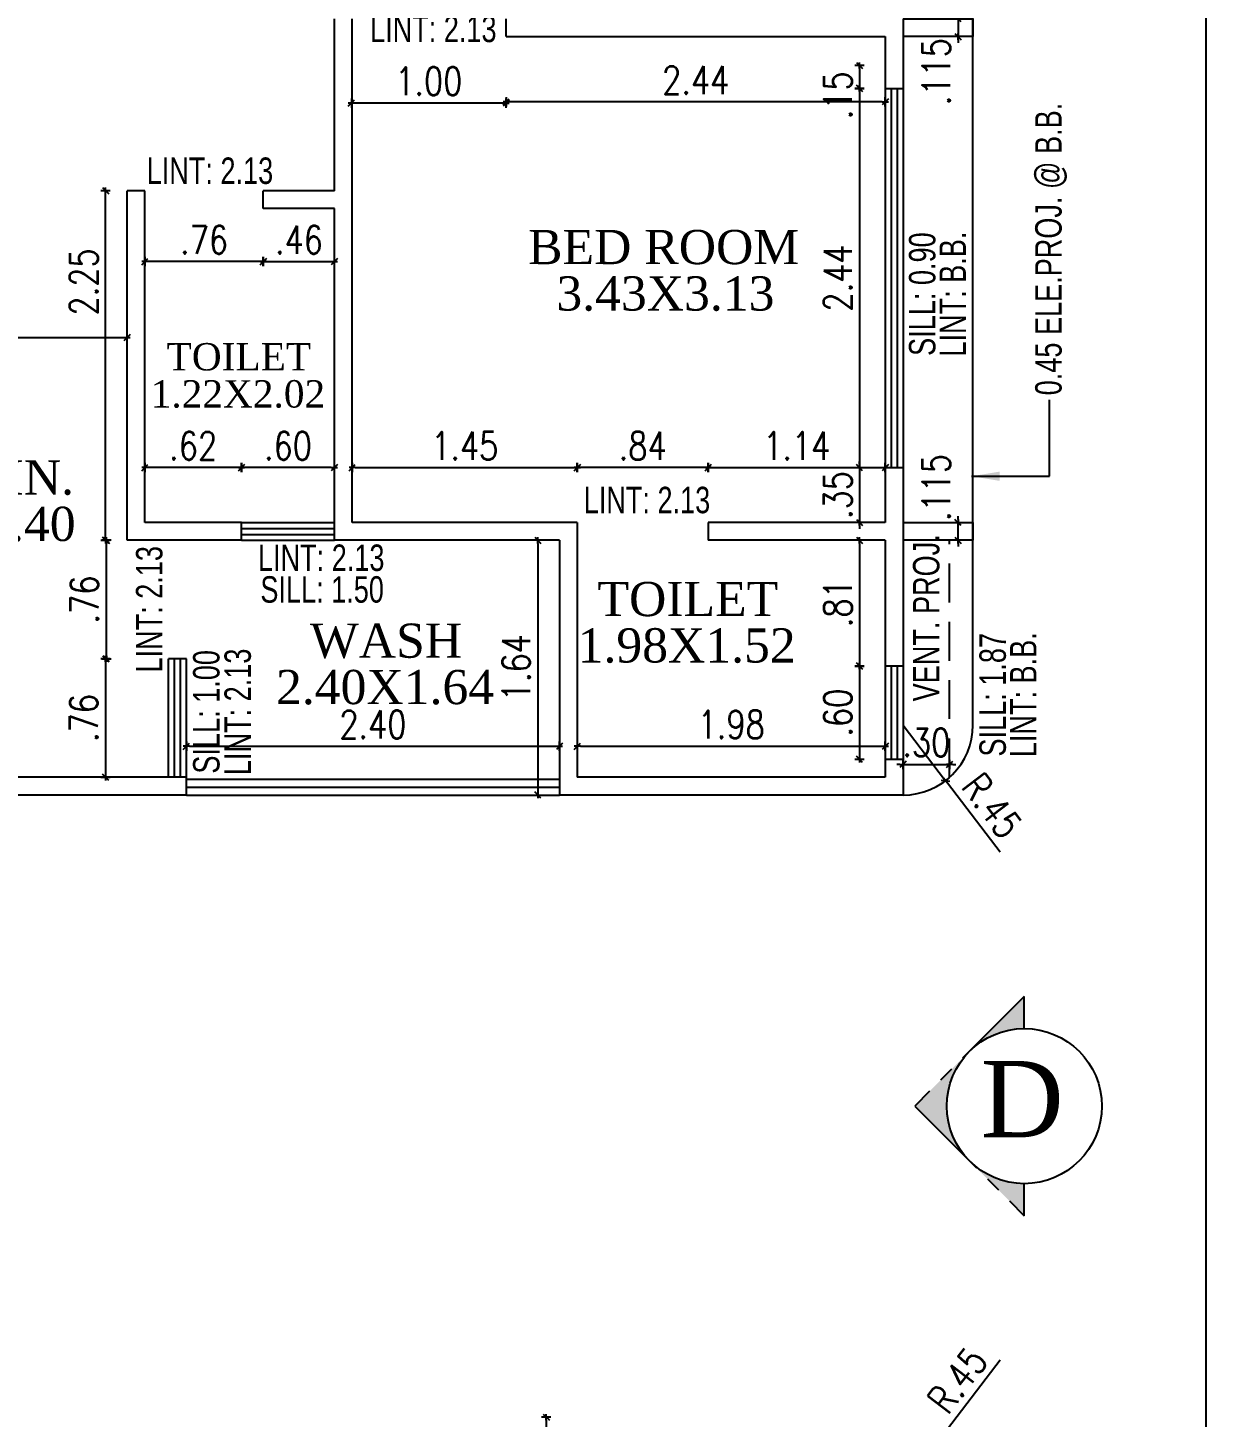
# Model space of a CAD drawing. Header units: inches. Extents: x 14235 to 14499, y 0 to 2549.
# Drawn here: x 14458.15 to 14465.73, y 2365.37 to 2374.31 of the extents above; entities that cross this region are included whole.
import ezdxf
from ezdxf.enums import TextEntityAlignment as Align

# ---------------------------------------------------------------- set-up
doc = ezdxf.new("R2010")
doc.units = ezdxf.units.IN
doc.header["$LTSCALE"] = 0.25
doc.header["$MEASUREMENT"] = 0
doc.header["$PDMODE"] = 35
for name, pattern in [('CENTER2', [1.125, 0.75, -0.125, 0.125, -0.125]), ('DASHEDX2', [1.5, 1, -0.5]), ('HIDDEN', [0.375, 0.25, -0.125])]:
    doc.linetypes.add(name, pattern=pattern)
for name, color, linetype in [('edges', 1, 'Continuous'), ('proj-internal', 1, 'DASHEDX2'), ('SECLINE', 7, 'HIDDEN'), ('steel', 251, 'Continuous'), ('text-large', 7, 'Continuous'), ('wall', 7, 'Continuous'), ('windows', 106, 'Continuous'), ('WORK TEX', 6, 'Continuous'), ('WORKING DIM', 7, 'Continuous')]:
    doc.layers.add(name, color=color, linetype=linetype)
doc.styles.add('ARIAL', font='TIMES_0.TTF')
doc.styles.add('ARL', font='swisscl_0.ttf')
doc.styles.add('romans', font='romans.shx', dxfattribs={"width": 0.8})
doc.dimstyles.new('121', dxfattribs={"dimscale": 0.1, "dimtxt": 1.8, "dimasz": 0.2, "dimexe": 0.03125, "dimexo": 0.25, "dimgap": 0.5, "dimtad": 1, "dimzin": 4, "dimdsep": 46, "dimtxsty": 'romans', "dimblk1": 'MINITICK', "dimblk2": 'MINITICK', "dimsah": 1, "dimcen": 1, "dimse1": 1, "dimse2": 1, "dimclrd": 252, "dimclre": 256, "dimclrt": 7, "dimadec": 3, "dimazin": 0, "dimtfac": 0.8, "dimtix": 1, "dimtmove": 2, "dimatfit": 3, "dimfxl": 0, "dimtolj": 1, "dimtzin": 3, "dimarcsym": 0})
doc.dimstyles.new('DFSGSG', dxfattribs={"dimtxt": 0.17, "dimasz": 0.18, "dimexe": 0.18, "dimexo": 0.0625, "dimgap": 0.09, "dimtad": 1, "dimzin": 0, "dimdsep": 46, "dimtxsty": 'ARIAL', "dimcen": 0.09, "dimse1": 1, "dimse2": 1, "dimaunit": 1, "dimadec": 0, "dimazin": 0, "dimtfac": 1, "dimtix": 1, "dimtofl": 0, "dimtmove": 0, "dimatfit": 3, "dimfxl": 0, "dimtolj": 1, "dimtzin": 0, "dimarcsym": 0})

# ---------------------------------------------------------------- blocks, each defined once
blk = doc.blocks.new('MINITICK')
at = {"color": 7}
for p, q in [((1, 1), (-1, -1)), ((-1, 0), (1, 0)), ((0, -1.5), (0, 1.5))]:
    blk.add_line(p, q, dxfattribs=at)
blk = doc.blocks.new('*D2109')
at = {"layer": 'Defpoints', "color": 0, "transparency": 16777216}
for p in [(14461.2242, 2374.2543), (14463.6632, 2373.9865), (14461.2242, 2373.8354)]:
    blk.add_point(p, dxfattribs=at)
at = {"layer": 'WORKING DIM', "color": 252, "lineweight": -2, "transparency": 16777216}
blk.add_line((14463.6432, 2373.8354), (14461.2442, 2373.8354), dxfattribs=at)
at = {"layer": 'WORKING DIM', "color": 252, "lineweight": -2, "transparency": 16777216, "xscale": 0.02, "yscale": 0.02, "zscale": 0.02, "rotation": 180}
blk.add_blockref('MINITICK', (14461.2242, 2373.8354), dxfattribs=at)
at = {"layer": 'WORKING DIM', "color": 252, "lineweight": -2, "transparency": 16777216, "xscale": 0.02, "yscale": 0.02, "zscale": 0.02}
blk.add_blockref('MINITICK', (14463.6632, 2373.8354), dxfattribs=at)
at = {"layer": 'WORKING DIM', "color": 7, "transparency": 16777216, "insert": (14462.4437, 2373.9754), "char_height": 0.18, "attachment_point": 5, "style": 'romans'}
blk.add_mtext('\\A1;2.44', dxfattribs=at)
blk = doc.blocks.new('*D1737')
at = {"layer": 'Defpoints', "color": 0, "transparency": 16777216}
for p in [(14460.2285, 2374.274), (14461.2242, 2374.2543), (14460.2285, 2373.8274)]:
    blk.add_point(p, dxfattribs=at)
at = {"layer": 'WORKING DIM', "color": 252, "lineweight": -2, "transparency": 16777216}
blk.add_line((14461.2042, 2373.8274), (14460.2485, 2373.8274), dxfattribs=at)
at = {"layer": 'WORKING DIM', "color": 252, "lineweight": -2, "transparency": 16777216, "xscale": 0.02, "yscale": 0.02, "zscale": 0.02, "rotation": 180}
blk.add_blockref('MINITICK', (14460.2285, 2373.8274), dxfattribs=at)
at = {"layer": 'WORKING DIM', "color": 252, "lineweight": -2, "transparency": 16777216, "xscale": 0.02, "yscale": 0.02, "zscale": 0.02}
blk.add_blockref('MINITICK', (14461.2242, 2373.8274), dxfattribs=at)
at = {"layer": 'WORKING DIM', "color": 7, "transparency": 16777216, "insert": (14460.7263, 2373.9674), "char_height": 0.18, "attachment_point": 5, "style": 'romans'}
blk.add_mtext('\\A1;1.00', dxfattribs=at)
blk = doc.blocks.new('*D2110')
at = {"layer": 'Defpoints', "color": 0, "transparency": 16777216}
for p in [(14463.6632, 2374.0686), (14463.4976, 2373.9213), (14463.6632, 2373.9213)]:
    blk.add_point(p, dxfattribs=at)
at = {"layer": 'WORKING DIM', "color": 252, "lineweight": -2, "transparency": 16777216}
blk.add_line((14463.4976, 2374.0486), (14463.4976, 2373.9413), dxfattribs=at)
at = {"layer": 'WORKING DIM', "color": 252, "lineweight": -2, "transparency": 16777216, "xscale": 0.02, "yscale": 0.02, "zscale": 0.02}
for p, rotation in [((14463.4976, 2374.0686), 90), ((14463.4976, 2373.9213), 270)]:
    blk.add_blockref('MINITICK', p, dxfattribs=dict(at, rotation=rotation))
at = {"layer": 'WORKING DIM', "color": 7, "transparency": 16777216, "insert": (14463.3576, 2373.8769), "char_height": 0.18, "attachment_point": 5, "rotation": 90, "style": 'romans'}
blk.add_mtext('\\A1;.15', dxfattribs=at)
blk = doc.blocks.new('*D2111')
at = {"layer": 'Defpoints', "color": 0, "transparency": 16777216}
for p in [(14463.6632, 2373.9213), (14463.4976, 2371.4823), (14463.6632, 2371.4823)]:
    blk.add_point(p, dxfattribs=at)
at = {"layer": 'WORKING DIM', "color": 252, "lineweight": -2, "transparency": 16777216}
blk.add_line((14463.4976, 2373.9013), (14463.4976, 2371.5023), dxfattribs=at)
at = {"layer": 'WORKING DIM', "color": 252, "lineweight": -2, "transparency": 16777216, "xscale": 0.02, "yscale": 0.02, "zscale": 0.02}
for p, rotation in [((14463.4976, 2373.9213), 90), ((14463.4976, 2371.4823), 270)]:
    blk.add_blockref('MINITICK', p, dxfattribs=dict(at, rotation=rotation))
at = {"layer": 'WORKING DIM', "color": 7, "transparency": 16777216, "insert": (14463.3576, 2372.7018), "char_height": 0.18, "attachment_point": 5, "rotation": 90, "style": 'romans'}
blk.add_mtext('\\A1;2.44', dxfattribs=at)
blk = doc.blocks.new('*D2112')
at = {"layer": 'Defpoints', "color": 0, "transparency": 16777216}
for p in [(14463.6632, 2371.4823), (14463.4976, 2371.1293), (14463.6632, 2371.1293)]:
    blk.add_point(p, dxfattribs=at)
at = {"layer": 'WORKING DIM', "color": 252, "lineweight": -2, "transparency": 16777216}
for p, q in [((14463.4976, 2371.5023), (14463.4976, 2371.5223)), ((14463.4976, 2371.4823), (14463.4976, 2371.1293)), ((14463.4976, 2371.1093), (14463.4976, 2371.0893))]:
    blk.add_line(p, q, dxfattribs=at)
at = {"layer": 'WORKING DIM', "color": 252, "lineweight": -2, "transparency": 16777216, "xscale": 0.02, "yscale": 0.02, "zscale": 0.02}
for p, rotation in [((14463.4976, 2371.4823), 270), ((14463.4976, 2371.1293), 90)]:
    blk.add_blockref('MINITICK', p, dxfattribs=dict(at, rotation=rotation))
at = {"layer": 'WORKING DIM', "color": 7, "transparency": 16777216, "insert": (14463.3576, 2371.3058), "char_height": 0.18, "attachment_point": 5, "rotation": 90, "style": 'romans'}
blk.add_mtext('\\A1;.35', dxfattribs=at)
blk = doc.blocks.new('*D2113')
at = {"layer": 'Defpoints', "color": 0, "transparency": 16777216}
for p in [(14463.6632, 2371.4823), (14462.5237, 2371.1293), (14463.6632, 2371.1293)]:
    blk.add_point(p, dxfattribs=at)
at = {"layer": 'WORKING DIM', "color": 252, "lineweight": -2, "transparency": 16777216}
blk.add_line((14462.5437, 2371.4823), (14463.6432, 2371.4823), dxfattribs=at)
at = {"layer": 'WORKING DIM', "color": 252, "lineweight": -2, "transparency": 16777216, "xscale": 0.02, "yscale": 0.02, "zscale": 0.02, "rotation": 180}
blk.add_blockref('MINITICK', (14462.5237, 2371.4823), dxfattribs=at)
at = {"layer": 'WORKING DIM', "color": 252, "lineweight": -2, "transparency": 16777216, "xscale": 0.02, "yscale": 0.02, "zscale": 0.02}
blk.add_blockref('MINITICK', (14463.6632, 2371.4823), dxfattribs=at)
at = {"layer": 'WORKING DIM', "color": 7, "transparency": 16777216, "insert": (14463.0935, 2371.6223), "char_height": 0.18, "attachment_point": 5, "style": 'romans'}
blk.add_mtext('\\A1;1.14', dxfattribs=at)
blk = doc.blocks.new('*D2114')
at = {"layer": 'Defpoints', "color": 0, "transparency": 16777216}
for p in [(14461.6815, 2371.4823), (14461.6815, 2371.0149), (14462.5237, 2371.0149)]:
    blk.add_point(p, dxfattribs=at)
at = {"layer": 'WORKING DIM', "color": 252, "lineweight": -2, "transparency": 16777216}
blk.add_line((14462.5037, 2371.4823), (14461.7015, 2371.4823), dxfattribs=at)
at = {"layer": 'WORKING DIM', "color": 252, "lineweight": -2, "transparency": 16777216, "xscale": 0.02, "yscale": 0.02, "zscale": 0.02, "rotation": 180}
blk.add_blockref('MINITICK', (14461.6815, 2371.4823), dxfattribs=at)
at = {"layer": 'WORKING DIM', "color": 252, "lineweight": -2, "transparency": 16777216, "xscale": 0.02, "yscale": 0.02, "zscale": 0.02}
blk.add_blockref('MINITICK', (14462.5237, 2371.4823), dxfattribs=at)
at = {"layer": 'WORKING DIM', "color": 7, "transparency": 16777216, "insert": (14462.1026, 2371.6223), "char_height": 0.18, "attachment_point": 5, "style": 'romans'}
blk.add_mtext('\\A1;.84', dxfattribs=at)
blk = doc.blocks.new('*D2115')
at = {"layer": 'Defpoints', "color": 0, "transparency": 16777216}
for p in [(14461.6815, 2371.4823), (14460.2333, 2371.1293), (14461.6815, 2371.1293)]:
    blk.add_point(p, dxfattribs=at)
at = {"layer": 'WORKING DIM', "color": 252, "lineweight": -2, "transparency": 16777216}
blk.add_line((14460.2533, 2371.4823), (14461.6615, 2371.4823), dxfattribs=at)
at = {"layer": 'WORKING DIM', "color": 252, "lineweight": -2, "transparency": 16777216, "xscale": 0.02, "yscale": 0.02, "zscale": 0.02, "rotation": 180}
blk.add_blockref('MINITICK', (14460.2333, 2371.4823), dxfattribs=at)
at = {"layer": 'WORKING DIM', "color": 252, "lineweight": -2, "transparency": 16777216, "xscale": 0.02, "yscale": 0.02, "zscale": 0.02}
blk.add_blockref('MINITICK', (14461.6815, 2371.4823), dxfattribs=at)
at = {"layer": 'WORKING DIM', "color": 7, "transparency": 16777216, "insert": (14460.9574, 2371.6223), "char_height": 0.18, "attachment_point": 5, "style": 'romans'}
blk.add_mtext('\\A1;1.45', dxfattribs=at)
blk = doc.blocks.new('*D2116')
at = {"layer": 'Defpoints', "color": 0, "transparency": 16777216}
for p in [(14463.6632, 2371.0149), (14463.4976, 2370.206), (14463.6632, 2370.206)]:
    blk.add_point(p, dxfattribs=at)
at = {"layer": 'WORKING DIM', "color": 252, "lineweight": -2, "transparency": 16777216}
blk.add_line((14463.4976, 2370.9949), (14463.4976, 2370.226), dxfattribs=at)
at = {"layer": 'WORKING DIM', "color": 252, "lineweight": -2, "transparency": 16777216, "xscale": 0.02, "yscale": 0.02, "zscale": 0.02}
for p, rotation in [((14463.4976, 2371.0149), 90), ((14463.4976, 2370.206), 270)]:
    blk.add_blockref('MINITICK', p, dxfattribs=dict(at, rotation=rotation))
at = {"layer": 'WORKING DIM', "color": 7, "transparency": 16777216, "insert": (14463.3576, 2370.6105), "char_height": 0.18, "attachment_point": 5, "rotation": 90, "style": 'romans'}
blk.add_mtext('\\A1;.81', dxfattribs=at)
blk = doc.blocks.new('*D2117')
at = {"layer": 'Defpoints', "color": 0, "transparency": 16777216}
for p in [(14463.6632, 2370.206), (14463.4976, 2369.6062), (14463.6632, 2369.6062)]:
    blk.add_point(p, dxfattribs=at)
at = {"layer": 'WORKING DIM', "color": 252, "lineweight": -2, "transparency": 16777216}
blk.add_line((14463.4976, 2370.186), (14463.4976, 2369.6262), dxfattribs=at)
at = {"layer": 'WORKING DIM', "color": 252, "lineweight": -2, "transparency": 16777216, "xscale": 0.02, "yscale": 0.02, "zscale": 0.02}
for p, rotation in [((14463.4976, 2370.206), 90), ((14463.4976, 2369.6062), 270)]:
    blk.add_blockref('MINITICK', p, dxfattribs=dict(at, rotation=rotation))
at = {"layer": 'WORKING DIM', "color": 7, "transparency": 16777216, "insert": (14463.3576, 2369.9061), "char_height": 0.18, "attachment_point": 5, "rotation": 90, "style": 'romans'}
blk.add_mtext('\\A1;.60', dxfattribs=at)
blk = doc.blocks.new('*D2118')
at = {"layer": 'Defpoints', "color": 0, "transparency": 16777216}
for p in [(14463.6632, 2369.6904), (14461.6815, 2369.4906), (14463.6632, 2369.4906)]:
    blk.add_point(p, dxfattribs=at)
at = {"layer": 'WORKING DIM', "color": 252, "lineweight": -2, "transparency": 16777216}
blk.add_line((14461.7015, 2369.6904), (14463.6432, 2369.6904), dxfattribs=at)
at = {"layer": 'WORKING DIM', "color": 252, "lineweight": -2, "transparency": 16777216, "xscale": 0.02, "yscale": 0.02, "zscale": 0.02, "rotation": 180}
blk.add_blockref('MINITICK', (14461.6815, 2369.6904), dxfattribs=at)
at = {"layer": 'WORKING DIM', "color": 252, "lineweight": -2, "transparency": 16777216, "xscale": 0.02, "yscale": 0.02, "zscale": 0.02}
blk.add_blockref('MINITICK', (14463.6632, 2369.6904), dxfattribs=at)
at = {"layer": 'WORKING DIM', "color": 7, "transparency": 16777216, "insert": (14462.6724, 2369.8304), "char_height": 0.18, "attachment_point": 5, "style": 'romans'}
blk.add_mtext('\\A1;1.98', dxfattribs=at)
blk = doc.blocks.new('*D2119')
at = {"layer": 'Defpoints', "color": 0, "transparency": 16777216}
for p in [(14459.6617, 2373.1491), (14460.119, 2373.1491), (14460.119, 2372.8074)]:
    blk.add_point(p, dxfattribs=at)
at = {"layer": 'WORKING DIM', "color": 252, "lineweight": -2, "transparency": 16777216}
blk.add_line((14459.6817, 2372.8074), (14460.099, 2372.8074), dxfattribs=at)
at = {"layer": 'WORKING DIM', "color": 252, "lineweight": -2, "transparency": 16777216, "xscale": 0.02, "yscale": 0.02, "zscale": 0.02, "rotation": 180}
blk.add_blockref('MINITICK', (14459.6617, 2372.8074), dxfattribs=at)
at = {"layer": 'WORKING DIM', "color": 252, "lineweight": -2, "transparency": 16777216, "xscale": 0.02, "yscale": 0.02, "zscale": 0.02}
blk.add_blockref('MINITICK', (14460.119, 2372.8074), dxfattribs=at)
at = {"layer": 'WORKING DIM', "color": 7, "transparency": 16777216, "insert": (14459.8904, 2372.9474), "char_height": 0.18, "attachment_point": 5, "style": 'romans'}
blk.add_mtext('\\A1;.46', dxfattribs=at)
blk = doc.blocks.new('*D2120')
at = {"layer": 'Defpoints', "color": 0, "transparency": 16777216}
for p in [(14458.8995, 2373.2634), (14459.6617, 2373.2634), (14458.8995, 2372.8074)]:
    blk.add_point(p, dxfattribs=at)
at = {"layer": 'WORKING DIM', "color": 252, "lineweight": -2, "transparency": 16777216}
blk.add_line((14459.6417, 2372.8074), (14458.9195, 2372.8074), dxfattribs=at)
at = {"layer": 'WORKING DIM', "color": 252, "lineweight": -2, "transparency": 16777216, "xscale": 0.02, "yscale": 0.02, "zscale": 0.02, "rotation": 180}
blk.add_blockref('MINITICK', (14458.8995, 2372.8074), dxfattribs=at)
at = {"layer": 'WORKING DIM', "color": 252, "lineweight": -2, "transparency": 16777216, "xscale": 0.02, "yscale": 0.02, "zscale": 0.02}
blk.add_blockref('MINITICK', (14459.6617, 2372.8074), dxfattribs=at)
at = {"layer": 'WORKING DIM', "color": 7, "transparency": 16777216, "insert": (14459.2806, 2372.9474), "char_height": 0.18, "attachment_point": 5, "style": 'romans'}
blk.add_mtext('\\A1;.76', dxfattribs=at)
blk = doc.blocks.new('*D2121')
at = {"layer": 'Defpoints', "color": 0, "transparency": 16777216}
for p in [(14459.5211, 2371.4823), (14459.5211, 2371.1293), (14460.119, 2371.1293)]:
    blk.add_point(p, dxfattribs=at)
at = {"layer": 'WORKING DIM', "color": 252, "lineweight": -2, "transparency": 16777216}
blk.add_line((14460.099, 2371.4823), (14459.5411, 2371.4823), dxfattribs=at)
at = {"layer": 'WORKING DIM', "color": 252, "lineweight": -2, "transparency": 16777216, "xscale": 0.02, "yscale": 0.02, "zscale": 0.02, "rotation": 180}
blk.add_blockref('MINITICK', (14459.5211, 2371.4823), dxfattribs=at)
at = {"layer": 'WORKING DIM', "color": 252, "lineweight": -2, "transparency": 16777216, "xscale": 0.02, "yscale": 0.02, "zscale": 0.02}
blk.add_blockref('MINITICK', (14460.119, 2371.4823), dxfattribs=at)
at = {"layer": 'WORKING DIM', "color": 7, "transparency": 16777216, "insert": (14459.8201, 2371.6223), "char_height": 0.18, "attachment_point": 5, "style": 'romans'}
blk.add_mtext('\\A1;.60', dxfattribs=at)
blk = doc.blocks.new('*D2122')
at = {"layer": 'Defpoints', "color": 0, "transparency": 16777216}
for p in [(14458.8995, 2371.4823), (14458.8995, 2371.1293), (14459.5211, 2371.1293)]:
    blk.add_point(p, dxfattribs=at)
at = {"layer": 'WORKING DIM', "color": 252, "lineweight": -2, "transparency": 16777216}
blk.add_line((14459.5011, 2371.4823), (14458.9195, 2371.4823), dxfattribs=at)
at = {"layer": 'WORKING DIM', "color": 252, "lineweight": -2, "transparency": 16777216, "xscale": 0.02, "yscale": 0.02, "zscale": 0.02, "rotation": 180}
blk.add_blockref('MINITICK', (14458.8995, 2371.4823), dxfattribs=at)
at = {"layer": 'WORKING DIM', "color": 252, "lineweight": -2, "transparency": 16777216, "xscale": 0.02, "yscale": 0.02, "zscale": 0.02}
blk.add_blockref('MINITICK', (14459.5211, 2371.4823), dxfattribs=at)
at = {"layer": 'WORKING DIM', "color": 7, "transparency": 16777216, "insert": (14459.2103, 2371.6223), "char_height": 0.18, "attachment_point": 5, "style": 'romans'}
blk.add_mtext('\\A1;.62', dxfattribs=at)
blk = doc.blocks.new('*D2123')
at = {"layer": 'Defpoints', "color": 0, "transparency": 16777216}
for p in [(14459.09, 2370.2527), (14458.6467, 2369.4906), (14459.09, 2369.4906)]:
    blk.add_point(p, dxfattribs=at)
at = {"layer": 'WORKING DIM', "color": 252, "lineweight": -2, "transparency": 16777216}
blk.add_line((14458.6467, 2370.2327), (14458.6467, 2369.5106), dxfattribs=at)
at = {"layer": 'WORKING DIM', "color": 252, "lineweight": -2, "transparency": 16777216, "xscale": 0.02, "yscale": 0.02, "zscale": 0.02}
for p, rotation in [((14458.6467, 2370.2527), 90), ((14458.6467, 2369.4906), 270)]:
    blk.add_blockref('MINITICK', p, dxfattribs=dict(at, rotation=rotation))
at = {"layer": 'WORKING DIM', "color": 7, "transparency": 16777216, "insert": (14458.5067, 2369.8717), "char_height": 0.18, "attachment_point": 5, "rotation": 90, "style": 'romans'}
blk.add_mtext('\\A1;.76', dxfattribs=at)
blk = doc.blocks.new('*D2124')
at = {"layer": 'Defpoints', "color": 0, "transparency": 16777216}
for p in [(14458.6517, 2371.0149), (14459.1532, 2371.0149), (14459.1663, 2370.2527)]:
    blk.add_point(p, dxfattribs=at)
at = {"layer": 'WORKING DIM', "color": 252, "lineweight": -2, "transparency": 16777216}
blk.add_line((14458.6517, 2370.2727), (14458.6517, 2370.9949), dxfattribs=at)
at = {"layer": 'WORKING DIM', "color": 252, "lineweight": -2, "transparency": 16777216, "xscale": 0.02, "yscale": 0.02, "zscale": 0.02}
for p, rotation in [((14458.6517, 2371.0149), 90), ((14458.6517, 2370.2527), 270)]:
    blk.add_blockref('MINITICK', p, dxfattribs=dict(at, rotation=rotation))
at = {"layer": 'WORKING DIM', "color": 7, "transparency": 16777216, "insert": (14458.5117, 2370.6338), "char_height": 0.18, "attachment_point": 5, "rotation": 90, "style": 'romans'}
blk.add_mtext('\\A1;.76', dxfattribs=at)
blk = doc.blocks.new('*D2125')
at = {"layer": 'Defpoints', "color": 0, "transparency": 16777216}
for p in [(14461.2714, 2371.0149), (14461.2714, 2369.3762), (14461.4278, 2369.3762)]:
    blk.add_point(p, dxfattribs=at)
at = {"layer": 'WORKING DIM', "color": 252, "lineweight": -2, "transparency": 16777216}
blk.add_line((14461.4278, 2370.9949), (14461.4278, 2369.3962), dxfattribs=at)
at = {"layer": 'WORKING DIM', "color": 252, "lineweight": -2, "transparency": 16777216, "xscale": 0.02, "yscale": 0.02, "zscale": 0.02}
for p, rotation in [((14461.4278, 2371.0149), 90), ((14461.4278, 2369.3762), 270)]:
    blk.add_blockref('MINITICK', p, dxfattribs=dict(at, rotation=rotation))
at = {"layer": 'WORKING DIM', "color": 7, "transparency": 16777216, "insert": (14461.2878, 2370.1956), "char_height": 0.18, "attachment_point": 5, "rotation": 90, "style": 'romans'}
blk.add_mtext('\\A1;1.64', dxfattribs=at)
blk = doc.blocks.new('*D2126')
at = {"layer": 'Defpoints', "color": 0, "transparency": 16777216}
for p in [(14459.1663, 2369.6399), (14461.5672, 2369.6904), (14461.5672, 2369.6399)]:
    blk.add_point(p, dxfattribs=at)
at = {"layer": 'WORKING DIM', "color": 252, "lineweight": -2, "transparency": 16777216}
blk.add_line((14459.1863, 2369.6904), (14461.5472, 2369.6904), dxfattribs=at)
at = {"layer": 'WORKING DIM', "color": 252, "lineweight": -2, "transparency": 16777216, "xscale": 0.02, "yscale": 0.02, "zscale": 0.02, "rotation": 180}
blk.add_blockref('MINITICK', (14459.1663, 2369.6904), dxfattribs=at)
at = {"layer": 'WORKING DIM', "color": 252, "lineweight": -2, "transparency": 16777216, "xscale": 0.02, "yscale": 0.02, "zscale": 0.02}
blk.add_blockref('MINITICK', (14461.5672, 2369.6904), dxfattribs=at)
at = {"layer": 'WORKING DIM', "color": 7, "transparency": 16777216, "insert": (14460.3667, 2369.8304), "char_height": 0.18, "attachment_point": 5, "style": 'romans'}
blk.add_mtext('\\A1;2.40', dxfattribs=at)
blk = doc.blocks.new('*D2128')
at = {"layer": 'Defpoints', "color": 0, "transparency": 16777216}
for p in [(14458.6467, 2373.2634), (14458.7852, 2373.2634), (14458.7852, 2371.0149)]:
    blk.add_point(p, dxfattribs=at)
at = {"layer": 'WORKING DIM', "color": 252, "lineweight": -2, "transparency": 16777216}
blk.add_line((14458.6467, 2371.0349), (14458.6467, 2373.2434), dxfattribs=at)
at = {"layer": 'WORKING DIM', "color": 252, "lineweight": -2, "transparency": 16777216, "xscale": 0.02, "yscale": 0.02, "zscale": 0.02}
for p, rotation in [((14458.6467, 2373.2634), 90), ((14458.6467, 2371.0149), 270)]:
    blk.add_blockref('MINITICK', p, dxfattribs=dict(at, rotation=rotation))
at = {"layer": 'WORKING DIM', "color": 7, "transparency": 16777216, "insert": (14458.5067, 2372.6767), "char_height": 0.18, "attachment_point": 5, "rotation": 90, "style": 'romans'}
blk.add_mtext('\\A1;2.25', dxfattribs=at)
blk = doc.blocks.new('*D2131')
at = {"layer": 'Defpoints', "color": 0, "transparency": 16777216}
for p in [(14458.7852, 2372.3186), (14456.1937, 2371.8022), (14458.7852, 2371.8022)]:
    blk.add_point(p, dxfattribs=at)
at = {"layer": 'WORKING DIM', "color": 252, "lineweight": -2, "transparency": 16777216}
blk.add_line((14456.2137, 2372.3186), (14458.7652, 2372.3186), dxfattribs=at)
at = {"layer": 'WORKING DIM', "color": 252, "lineweight": -2, "transparency": 16777216, "xscale": 0.02, "yscale": 0.02, "zscale": 0.02, "rotation": 180}
blk.add_blockref('MINITICK', (14456.1937, 2372.3186), dxfattribs=at)
at = {"layer": 'WORKING DIM', "color": 252, "lineweight": -2, "transparency": 16777216, "xscale": 0.02, "yscale": 0.02, "zscale": 0.02}
blk.add_blockref('MINITICK', (14458.7852, 2372.3186), dxfattribs=at)
at = {"layer": 'WORKING DIM', "color": 7, "transparency": 16777216, "insert": (14457.4894, 2372.4586), "char_height": 0.18, "attachment_point": 5, "style": 'romans'}
blk.add_mtext('\\A1;2.59', dxfattribs=at)
blk = doc.blocks.new('*D1772')
at = {"layer": 'Defpoints', "color": 0, "transparency": 16777216}
for p in [(14461.2729, 2365.3747), (14461.2729, 2363.736), (14461.4822, 2363.736)]:
    blk.add_point(p, dxfattribs=at)
at = {"layer": 'WORKING DIM', "color": 252, "lineweight": -2, "transparency": 16777216}
blk.add_line((14461.4822, 2365.3547), (14461.4822, 2363.756), dxfattribs=at)
at = {"layer": 'WORKING DIM', "color": 252, "lineweight": -2, "transparency": 16777216, "xscale": 0.02, "yscale": 0.02, "zscale": 0.02}
for p, rotation in [((14461.4822, 2365.3747), 90), ((14461.4822, 2363.736), 270)]:
    blk.add_blockref('MINITICK', p, dxfattribs=dict(at, rotation=rotation))
at = {"layer": 'WORKING DIM', "color": 7, "transparency": 16777216, "insert": (14461.3422, 2364.5553), "char_height": 0.18, "attachment_point": 5, "rotation": 90, "style": 'romans'}
blk.add_mtext('\\A1;1.64', dxfattribs=at)
blk = doc.blocks.new('*D1565')
at = {"layer": 'Defpoints', "color": 0, "transparency": 16777216}
for p in [(14464.0509, 2365.2822), (14463.7775, 2364.9247)]:
    blk.add_point(p, dxfattribs=at)
at = {"layer": 'WORKING DIM', "color": 252, "lineweight": -2, "transparency": 16777216}
for p, q in [((14464.4025, 2365.742), (14464.0631, 2365.298)), ((14463.7775, 2364.9247), (14464.0509, 2365.2822))]:
    blk.add_line(p, q, dxfattribs=at)
at = {"layer": 'WORKING DIM', "color": 252, "lineweight": -2, "transparency": 16777216, "xscale": 0.02, "yscale": 0.02, "zscale": 0.02, "rotation": 232.593122180555}
blk.add_blockref('MINITICK', (14464.0509, 2365.2822), dxfattribs=at)
at = {"layer": 'WORKING DIM', "color": 7, "transparency": 16777216, "insert": (14464.1277, 2365.613), "char_height": 0.18, "attachment_point": 5, "rotation": 52.59312, "style": 'romans'}
blk.add_mtext('\\A1;R.45', dxfattribs=at)
blk = doc.blocks.new('*D1804')
at = {"layer": 'Defpoints', "color": 0, "transparency": 16777216}
for p in [(14464.0775, 2369.7792), (14463.7775, 2369.6978), (14464.0775, 2369.5736)]:
    blk.add_point(p, dxfattribs=at)
at = {"layer": 'WORKING DIM', "color": 252, "lineweight": -2, "transparency": 16777216}
for p, q in [((14463.7575, 2369.5736), (14463.7375, 2369.5736)), ((14463.7775, 2369.5736), (14464.0775, 2369.5736)), ((14464.0975, 2369.5736), (14464.1175, 2369.5736))]:
    blk.add_line(p, q, dxfattribs=at)
at = {"layer": 'WORKING DIM', "color": 252, "lineweight": -2, "transparency": 16777216, "xscale": 0.02, "yscale": 0.02, "zscale": 0.02}
blk.add_blockref('MINITICK', (14463.7775, 2369.5736), dxfattribs=at)
at = {"layer": 'WORKING DIM', "color": 252, "lineweight": -2, "transparency": 16777216, "xscale": 0.02, "yscale": 0.02, "zscale": 0.02, "rotation": 180}
blk.add_blockref('MINITICK', (14464.0775, 2369.5736), dxfattribs=at)
at = {"layer": 'WORKING DIM', "color": 7, "transparency": 16777216, "insert": (14463.9275, 2369.7136), "char_height": 0.18, "attachment_point": 5, "style": 'romans'}
blk.add_mtext('\\A1;.30', dxfattribs=at)
blk = doc.blocks.new('*D1581')
at = {"layer": 'Defpoints', "color": 0, "transparency": 16777216}
for p in [(14464.1551, 2374.3686), (14464.1315, 2374.2543), (14464.1551, 2374.2543)]:
    blk.add_point(p, dxfattribs=at)
at = {"layer": 'WORKING DIM', "color": 252, "lineweight": -2, "transparency": 16777216}
for p, q in [((14464.1315, 2374.3886), (14464.1315, 2374.4086)), ((14464.1315, 2374.3686), (14464.1315, 2374.2543)), ((14464.1315, 2374.2343), (14464.1315, 2374.2143))]:
    blk.add_line(p, q, dxfattribs=at)
at = {"layer": 'WORKING DIM', "color": 252, "lineweight": -2, "transparency": 16777216, "xscale": 0.02, "yscale": 0.02, "zscale": 0.02}
for p, rotation in [((14464.1315, 2374.3686), 270), ((14464.1315, 2374.2543), 90)]:
    blk.add_blockref('MINITICK', p, dxfattribs=dict(at, rotation=rotation))
at = {"layer": 'WORKING DIM', "color": 7, "transparency": 16777216, "insert": (14463.9915, 2374.0293), "char_height": 0.18, "attachment_point": 5, "rotation": 90, "style": 'romans'}
blk.add_mtext('\\A1;.115', dxfattribs=at)
blk = doc.blocks.new('*D1582')
at = {"layer": 'Defpoints', "color": 0, "transparency": 16777216}
for p in [(14464.1315, 2371.1293), (14464.1551, 2371.1293), (14464.1551, 2371.0149)]:
    blk.add_point(p, dxfattribs=at)
at = {"layer": 'WORKING DIM', "color": 252, "lineweight": -2, "transparency": 16777216}
for p, q in [((14464.1315, 2371.1493), (14464.1315, 2371.1693)), ((14464.1315, 2371.0149), (14464.1315, 2371.1293)), ((14464.1315, 2370.9949), (14464.1315, 2370.9749))]:
    blk.add_line(p, q, dxfattribs=at)
at = {"layer": 'WORKING DIM', "color": 252, "lineweight": -2, "transparency": 16777216, "xscale": 0.02, "yscale": 0.02, "zscale": 0.02}
for p, rotation in [((14464.1315, 2371.1293), 270), ((14464.1315, 2371.0149), 90)]:
    blk.add_blockref('MINITICK', p, dxfattribs=dict(at, rotation=rotation))
at = {"layer": 'WORKING DIM', "color": 7, "transparency": 16777216, "insert": (14463.9915, 2371.3542), "char_height": 0.18, "attachment_point": 5, "rotation": 90, "style": 'romans'}
blk.add_mtext('\\A1;.115', dxfattribs=at)
blk = doc.blocks.new('*D1682')
at = {"layer": 'Defpoints', "color": 0, "transparency": 16777216}
for p in [(14463.7775, 2369.8262), (14464.0509, 2369.4688)]:
    blk.add_point(p, dxfattribs=at)
at = {"layer": 'WORKING DIM', "color": 252, "lineweight": -2, "transparency": 16777216}
for p, q in [((14463.7775, 2369.8262), (14464.0509, 2369.4688)), ((14464.4025, 2369.009), (14464.0631, 2369.4529))]:
    blk.add_line(p, q, dxfattribs=at)
at = {"layer": 'WORKING DIM', "color": 252, "lineweight": -2, "transparency": 16777216, "xscale": 0.02, "yscale": 0.02, "zscale": 0.02, "rotation": 127.4068778195587}
blk.add_blockref('MINITICK', (14464.0509, 2369.4688), dxfattribs=at)
at = {"layer": 'WORKING DIM', "color": 7, "transparency": 16777216, "insert": (14464.3501, 2369.308), "char_height": 0.18, "attachment_point": 5, "rotation": 307.40688, "style": 'romans'}
blk.add_mtext('\\A1;R.45', dxfattribs=at)

msp = doc.modelspace()

# ---------------------------------------------------------------- hatches: boundary and pattern name
at = {"layer": 'SECLINE'}
h = msp.add_hatch(color=254, dxfattribs=at)
h.paths.add_polyline_path([(14464.558, 2368.0809), (14464.2053, 2367.7282, -0.198912), (14464.558, 2367.8743)])
h.paths.add_polyline_path([(14464.2053, 2367.7282), (14463.8526, 2367.3755), (14464.2053, 2367.0227, -0.198912), (14464.0592, 2367.3755, -0.198912)])
h.paths.add_polyline_path([(14464.558, 2366.8767, -0.198912), (14464.2053, 2367.0227), (14464.558, 2366.67)])

# ---------------------------------------------------------------- linework, layer by layer
at = {"layer": 'edges', "ltscale": 0.4}
msp.add_line((14464.2275, 2369.8262), (14464.2275, 2379.4753), dxfattribs=at)
for points in [[(14463.7775, 2374.3686), (14464.2275, 2374.3686), (14464.2275, 2374.2543), (14463.7775, 2374.2543)], [(14463.7775, 2371.1293), (14464.2275, 2371.1293), (14464.2275, 2371.0149), (14463.7775, 2371.0149)]]:
    msp.add_lwpolyline(points, dxfattribs=at)
msp.add_arc((14463.7775, 2369.8262), 0.45, 270, 360, dxfattribs=at)
at = {"layer": 'proj-internal'}
msp.add_line((14464.0775, 2369.4906), (14464.0775, 2371.0149), dxfattribs=at)
at = {"layer": 'SECLINE', "linetype": 'CENTER2', "ltscale": 3}
msp.add_lwpolyline([(14464.558, 2367.8743), (14464.558, 2368.0809), (14463.8526, 2367.3755), (14464.558, 2366.67), (14464.558, 2366.8767)], dxfattribs=at)
at = {"layer": 'SECLINE', "linetype": 'Continuous', "ltscale": 3}
msp.add_circle((14464.558, 2367.3755), 0.4988, dxfattribs=at)
at = {"layer": 'steel'}
for p, q in [((14459.1663, 2369.4778), (14461.5672, 2369.4778)), ((14459.1663, 2369.427), (14461.5672, 2369.427)), ((14459.1663, 2369.3762), (14461.5672, 2369.3762))]:
    msp.add_line(p, q, dxfattribs=at)
at = {"layer": 'wall'}
for p, q in [((14460.119, 2373.2634), (14460.119, 2374.3686)), ((14460.2333, 2371.1293), (14460.2333, 2374.3686)), ((14461.2242, 2374.2543), (14461.2242, 2374.3686)), ((14463.7775, 2374.3686), (14463.7775, 2373.9213)), ((14461.2242, 2374.2543), (14463.6632, 2374.2543)), ((14463.6632, 2374.2543), (14463.6632, 2373.9213)), ((14463.6632, 2373.9213), (14463.7775, 2373.9213)), ((14458.8995, 2373.2634), (14458.7852, 2373.2634)), ((14458.7852, 2371.0149), (14458.7852, 2373.2634)), ((14458.8995, 2371.1293), (14458.8995, 2373.2634)), ((14460.119, 2373.2634), (14459.6617, 2373.2634)), ((14459.6617, 2373.1491), (14459.6617, 2373.2634)), ((14460.119, 2373.1491), (14459.6617, 2373.1491)), ((14460.119, 2371.0149), (14460.119, 2373.1491)), ((14463.6632, 2371.4823), (14463.7775, 2371.4823)), ((14463.6632, 2371.4823), (14463.6632, 2371.1293)), ((14463.7775, 2371.4823), (14463.7775, 2370.206)), ((14459.5211, 2371.1293), (14458.8995, 2371.1293)), ((14459.5211, 2371.0149), (14459.5211, 2371.1293)), ((14461.6815, 2371.1293), (14460.2333, 2371.1293)), ((14461.6815, 2371.1293), (14461.6815, 2369.4906)), ((14463.6632, 2371.1293), (14462.5237, 2371.1293)), ((14462.5237, 2371.1293), (14462.5237, 2371.0149)), ((14459.5211, 2371.0149), (14458.7852, 2371.0149)), ((14461.5672, 2371.0149), (14460.119, 2371.0149)), ((14461.5672, 2371.0149), (14461.5672, 2369.3762)), ((14463.6632, 2371.0149), (14462.5237, 2371.0149)), ((14463.6632, 2371.0149), (14463.6632, 2370.206)), ((14459.1663, 2370.2527), (14459.0519, 2370.2527)), ((14463.7775, 2370.206), (14463.6632, 2370.206)), ((14463.6632, 2369.6062), (14463.6632, 2369.4906)), ((14463.6632, 2369.6062), (14463.7775, 2369.6062)), ((14463.7775, 2369.6062), (14463.7775, 2369.3762)), ((14459.1663, 2369.4906), (14456.1937, 2369.4906)), ((14459.1663, 2369.3762), (14459.1663, 2369.4906)), ((14463.6632, 2369.4906), (14461.6815, 2369.4906)), ((14459.1663, 2369.3762), (14454.6312, 2369.3762)), ((14463.7775, 2369.3762), (14461.5672, 2369.3762))]:
    msp.add_line(p, q, dxfattribs=at)
msp.add_lwpolyline([(14465.7284, 2383.5412), (14439.6051, 2383.5412), (14439.6051, 2346.5992), (14465.7284, 2346.5992)], close=True, dxfattribs=at)
at = {"layer": 'windows'}
for p, q in [((14463.6632, 2373.9213), (14463.6632, 2371.4823)), ((14463.7013, 2373.9213), (14463.7013, 2371.4823)), ((14463.7394, 2373.9213), (14463.7394, 2371.4823)), ((14463.7775, 2373.9213), (14463.7775, 2371.4823)), ((14459.5211, 2371.1293), (14460.119, 2371.1293)), ((14459.5211, 2371.0912), (14460.119, 2371.0912)), ((14459.5211, 2371.0531), (14460.119, 2371.0531)), ((14459.5211, 2371.0149), (14460.119, 2371.0149)), ((14459.0519, 2369.4906), (14459.0519, 2370.2527)), ((14459.09, 2369.4906), (14459.09, 2370.2527)), ((14459.1282, 2369.4906), (14459.1282, 2370.2527)), ((14459.1663, 2369.4906), (14459.1663, 2370.2527)), ((14463.6632, 2370.206), (14463.6632, 2369.6062)), ((14463.7013, 2370.206), (14463.7013, 2369.6062)), ((14463.7394, 2370.206), (14463.7394, 2369.6062)), ((14463.7775, 2370.206), (14463.7775, 2369.6062))]:
    msp.add_line(p, q, dxfattribs=at)

# ---------------------------------------------------------------- texts
at = {"layer": 'SECLINE', "color": 7, "style": 'ARIAL'}
msp.add_text('D', height=0.4903, rotation=0.00087, dxfattribs=at).set_placement((14464.2767, 2367.1759))
at = {"layer": 'text-large', "style": 'ARIAL'}
for s, height, p in [('BED ROOM', 0.22, (14462.2376, 2372.9011)), ('3.43X3.13', 0.22, (14462.2488, 2372.6027)), ('TOILET', 0.176, (14459.5043, 2372.1955)), ('1.22X2.02', 0.176, (14459.4983, 2371.9567)), ('KIT./DIN.', 0.22, (14457.7422, 2371.419)), ('2.59X6.40', 0.22, (14457.7524, 2371.1205)), ('TOILET', 0.22, (14462.393, 2370.6374)), ('WASH', 0.22, (14460.4514, 2370.3696)), ('1.98X1.52', 0.22, (14462.3855, 2370.3389)), ('2.40X1.64', 0.22, (14460.445, 2370.0711))]:
    msp.add_text(s, height=height, dxfattribs=at).set_placement(p, align=Align.MIDDLE_CENTER)
at = {"layer": 'WORK TEX', "style": 'ARL'}
for s, p in [('LINT: 2.13', (14460.7554, 2374.304)), ('LINT: 2.13', (14459.3182, 2373.3921)), ('LINT: 2.13', (14462.1301, 2371.2741)), ('LINT: 2.13', (14460.0342, 2370.9028)), ('SILL: 1.50', (14460.0401, 2370.6989))]:
    msp.add_text(s, height=0.17, dxfattribs=at).set_placement(p, align=Align.MIDDLE_CENTER)
for s, p in [('0.45 ELE.PROJ. @ B.B.', (14464.7131, 2372.8882)), ('SILL: 0.90', (14463.9008, 2372.5984)), ('LINT: B.B.', (14464.0975, 2372.5984)), ('LINT: 2.13', (14458.9273, 2370.5711)), ('SILL: 1.87', (14464.3542, 2370.0215)), ('LINT: B.B.', (14464.5509, 2370.0215)), ('SILL: 1.00', (14459.2947, 2369.9115)), ('LINT: 2.13', (14459.4965, 2369.9115))]:
    msp.add_text(s, height=0.17, rotation=90, dxfattribs=at).set_placement(p, align=Align.MIDDLE_CENTER)
at = {"layer": 'WORK TEX', "color": 3, "style": 'ARL'}
msp.add_text('VENT. PROJ.', height=0.17, rotation=90, dxfattribs=at).set_placement((14463.9267, 2370.5164), align=Align.MIDDLE_CENTER)

# ---------------------------------------------------------------- dimensions: what is measured, and where the dimension line sits
at = {"layer": 'WORKING DIM'}
for base, p1, p2, angle, picture, middle in [((14464.1315, 2374.2543), (14464.1551, 2374.3686), (14464.1551, 2374.2543), 270, '*D1581', (14463.9915, 2374.0293)), ((14464.1315, 2371.1293), (14464.1551, 2371.0149), (14464.1551, 2371.1293), 90, '*D1582', (14463.9915, 2371.3542))]:
    dim = msp.add_linear_dim(base=base, p1=p1, p2=p2, angle=angle, text='.115', dimstyle='121', override={"dimfxl": 0.18, "dimfxlon": 1}, dxfattribs=at)
    dim.commit()
    dim.dimension.update_dxf_attribs({"geometry": picture, "text_midpoint": middle, "dimtype": 160})
for base, p1, p2, picture, middle in [((14460.2285, 2373.8274), (14461.2242, 2374.2543), (14460.2285, 2374.274), '*D1737', (14460.7263, 2373.9674)), ((14461.2242, 2373.8354), (14463.6632, 2373.9865), (14461.2242, 2374.2543), '*D2109', (14462.4437, 2373.9754)), ((14458.8995, 2372.8074), (14459.6617, 2373.2634), (14458.8995, 2373.2634), '*D2120', (14459.2806, 2372.9474)), ((14460.119, 2372.8074), (14459.6617, 2373.1491), (14460.119, 2373.1491), '*D2119', (14459.8904, 2372.9474)), ((14458.7852, 2372.3186), (14456.1937, 2371.8022), (14458.7852, 2371.8022), '*D2131', (14457.4894, 2372.4586)), ((14458.8995, 2371.4823), (14459.5211, 2371.1293), (14458.8995, 2371.1293), '*D2122', (14459.2103, 2371.6223)), ((14459.5211, 2371.4823), (14460.119, 2371.1293), (14459.5211, 2371.1293), '*D2121', (14459.8201, 2371.6223)), ((14461.6815, 2371.4823), (14460.2333, 2371.1293), (14461.6815, 2371.1293), '*D2115', (14460.9574, 2371.6223)), ((14461.6815, 2371.4823), (14462.5237, 2371.0149), (14461.6815, 2371.0149), '*D2114', (14462.1026, 2371.6223)), ((14463.6632, 2371.4823), (14462.5237, 2371.1293), (14463.6632, 2371.1293), '*D2113', (14463.0935, 2371.6223)), ((14461.5672, 2369.6904), (14459.1663, 2369.6399), (14461.5672, 2369.6399), '*D2126', (14460.3667, 2369.8304)), ((14463.6632, 2369.6904), (14461.6815, 2369.4906), (14463.6632, 2369.4906), '*D2118', (14462.6724, 2369.8304))]:
    dim = msp.add_linear_dim(base=base, p1=p1, p2=p2, dimstyle='121', override={"dimfxl": 0.18, "dimfxlon": 1}, dxfattribs=at)
    dim.commit()
    dim.dimension.update_dxf_attribs({"geometry": picture, "text_midpoint": middle})
for base, p1, p2, picture, middle in [((14463.4976, 2373.9213), (14463.6632, 2374.0686), (14463.6632, 2373.9213), '*D2110', (14463.3576, 2373.8769)), ((14458.6467, 2373.2634), (14458.7852, 2371.0149), (14458.7852, 2373.2634), '*D2128', (14458.5067, 2372.6767))]:
    dim = msp.add_linear_dim(base=base, p1=p1, p2=p2, angle=90, dimstyle='121', override={"dimfxl": 0.18, "dimfxlon": 1}, dxfattribs=at)
    dim.commit()
    dim.dimension.update_dxf_attribs({"geometry": picture, "text_midpoint": middle, "dimtype": 160})
for base, p1, p2, angle, picture, middle in [((14463.4976, 2371.4823), (14463.6632, 2373.9213), (14463.6632, 2371.4823), 90, '*D2111', (14463.3576, 2372.7018)), ((14463.4976, 2371.1293), (14463.6632, 2371.4823), (14463.6632, 2371.1293), 90, '*D2112', (14463.3576, 2371.3058)), ((14458.6517, 2371.0149), (14459.1663, 2370.2527), (14459.1532, 2371.0149), 90, '*D2124', (14458.5117, 2370.6338)), ((14461.4278, 2369.3762), (14461.2714, 2371.0149), (14461.2714, 2369.3762), 90, '*D2125', (14461.2878, 2370.1956)), ((14463.4976, 2370.206), (14463.6632, 2371.0149), (14463.6632, 2370.206), 90, '*D2116', (14463.3576, 2370.6105)), ((14458.6467, 2369.4906), (14459.09, 2370.2527), (14459.09, 2369.4906), 90, '*D2123', (14458.5067, 2369.8717)), ((14463.4976, 2369.6062), (14463.6632, 2370.206), (14463.6632, 2369.6062), 90, '*D2117', (14463.3576, 2369.9061)), ((14464.0775, 2369.5736), (14463.7775, 2369.6978), (14464.0775, 2369.7792), 180, '*D1804', (14463.9275, 2369.7136)), ((14461.4822, 2363.736), (14461.2729, 2365.3747), (14461.2729, 2363.736), 90, '*D1772', (14461.3422, 2364.5553))]:
    dim = msp.add_linear_dim(base=base, p1=p1, p2=p2, angle=angle, dimstyle='121', override={"dimfxl": 0.18, "dimfxlon": 1}, dxfattribs=at)
    dim.commit()
    dim.dimension.update_dxf_attribs({"geometry": picture, "text_midpoint": middle})
for center, mpoint, picture, middle in [((14463.7775, 2369.8262), (14464.0509, 2369.4688), '*D1682', (14464.3501, 2369.308)), ((14463.7775, 2364.9247), (14464.0509, 2365.2822), '*D1565', (14464.1277, 2365.613))]:
    dim = msp.add_radius_dim(center=center, mpoint=mpoint, dimstyle='121', override={"dimfxl": 0.18, "dimfxlon": 1}, dxfattribs=at)
    dim.commit()
    dim.dimension.update_dxf_attribs({"geometry": picture, "text_midpoint": middle})

# ---------------------------------------------------------------- leaders
at = {"layer": 'wall'}
msp.add_leader([(14464.2188, 2371.4269), (14464.721, 2371.4269), (14464.721, 2371.9177)], dimstyle='DFSGSG', override={"dimgap": 0.09, "dimtad": 0, "dimarcsym": 1}, dxfattribs=at)

doc.saveas('drawing.dxf')
